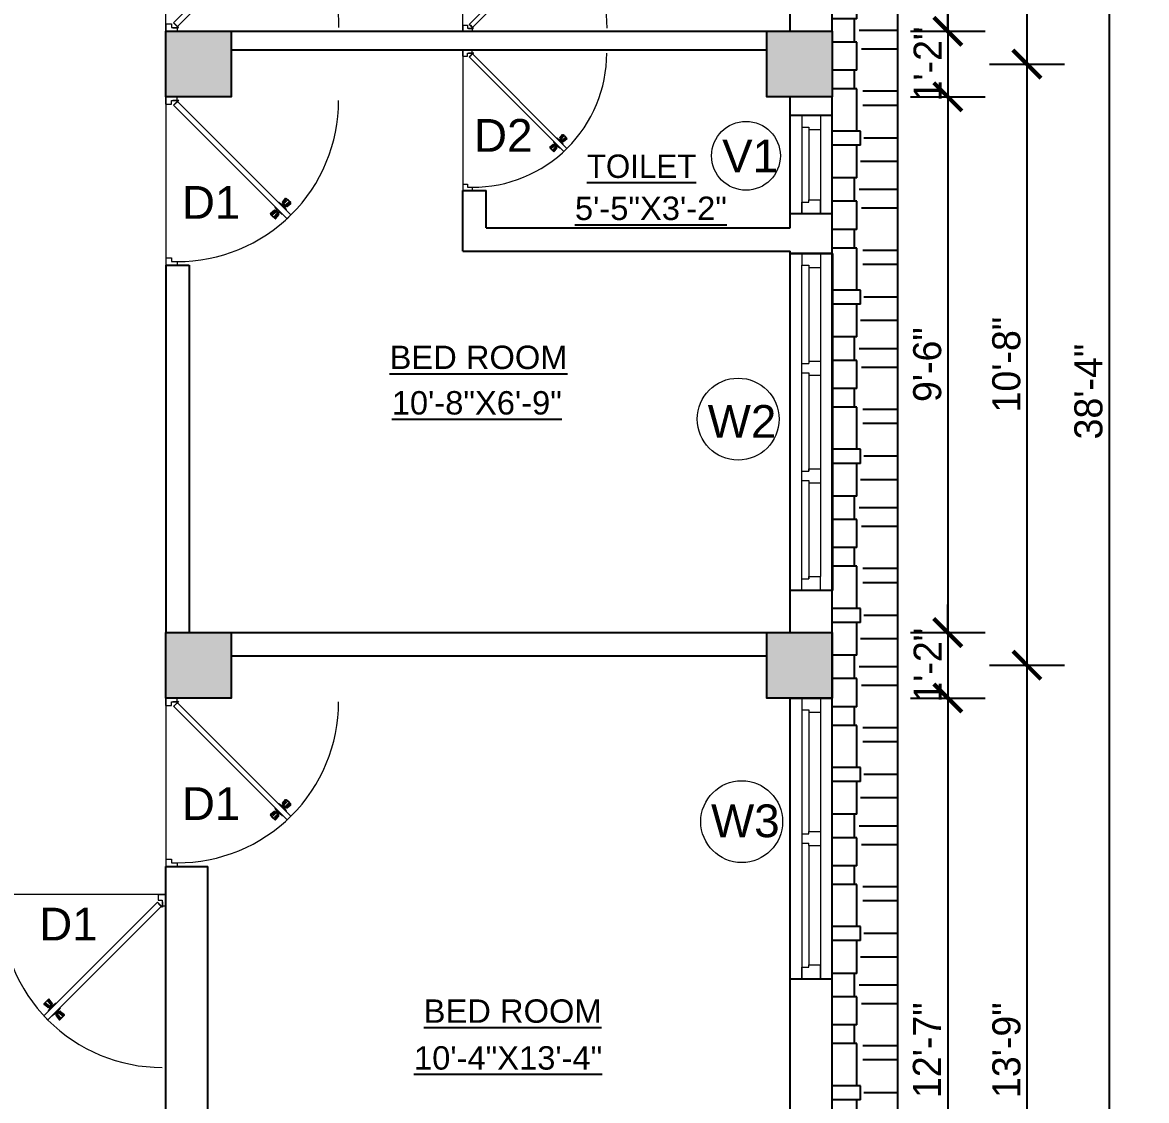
# Model space of a CAD drawing. Header units: inches. Extents: x 3672 to 10975, y -27382 to -746.
# Drawn here: x 8529.3 to 8769.5, y -24688.1 to -24457.7 of the extents above; entities that cross this region are included whole.
import ezdxf

# ---------------------------------------------------------------- set-up
doc = ezdxf.new("R2010")
doc.units = ezdxf.units.IN
doc.header["$LTSCALE"] = 17
doc.header["$MEASUREMENT"] = 0
for name, color, linetype, lineweight in [('25 BOT BAR', 12, 'Continuous', 25), ('DOOR & WIN', 1, 'Continuous', 25), ('OUTLINE', 1, 'Continuous', 25), ('PUERTAS', 7, 'Continuous', 9), ('TEXT', 231, 'Continuous', 20), ('WINDOW FRAME PLAN', 162, 'Continuous', 18)]:
    doc.layers.add(name, color=color, linetype=linetype, lineweight=lineweight)
doc.styles.add('ARCHITECTURE', font='stylu.ttf')
doc.styles.add('DIMTEXT', font='arial.ttf', dxfattribs={"height": 6})
doc.dimstyles.new('8 SCALE', dxfattribs={"dimscale": 0, "dimtxt": 6, "dimasz": 6, "dimexe": 8, "dimexo": 8, "dimgap": 1.25, "dimtad": 1, "dimdec": 0, "dimzin": 3, "dimdsep": 46, "dimlunit": 4, "dimtxsty": 'ARCHITECTURE', "dimblk": 'ARCHTICK', "dimcen": 8, "dimdle": 8, "dimclrd": 5, "dimclre": 5, "dimclrt": 7, "dimadec": 0, "dimazin": 0, "dimtfac": 0.75, "dimtdec": 0, "dimtix": 1, "dimtmove": 2, "dimatfit": 3, "dimldrblk": 'ARCHTICK', "dimfxl": 8, "dimfxlon": 1, "dimtolj": 1, "dimtzin": 0, "dimlwd": -1, "dimlwe": -1, "dimarcsym": 0})

# ---------------------------------------------------------------- blocks, each defined once
blk = doc.blocks.new('ffddd')
at = {"layer": 'DOOR & WIN'}
for p, q in [((-13345.31, -2388.07), (-13345.31, -2316.07)), ((-13336.31, -2316.07), (-13345.31, -2316.07)), ((-13336.31, -2316.07), (-13336.31, -2388.07)), ((-13336.31, -2388.07), (-13345.31, -2388.07)), ((-13336.31, -2388.07), (-13345.31, -2388.07))]:
    blk.add_line(p, q, dxfattribs=at)
at = {"layer": 'WINDOW FRAME PLAN'}
for p, q in [((-13342.81, -2316.07), (-13342.81, -2318.57)), ((-13338.81, -2316.07), (-13338.81, -2319.07)), ((-13342.81, -2385.57), (-13342.81, -2318.57)), ((-13342.81, -2318.57), (-13341.31, -2318.57)), ((-13341.31, -2318.57), (-13341.31, -2319.07)), ((-13341.31, -2319.07), (-13341.31, -2339.57)), ((-13341.31, -2319.07), (-13338.81, -2319.07)), ((-13338.81, -2319.07), (-13338.81, -2385.07)), ((-13342.81, -2339.57), (-13341.31, -2339.57)), ((-13341.31, -2339.07), (-13338.81, -2339.07)), ((-13342.81, -2341.57), (-13341.31, -2341.57)), ((-13341.31, -2341.57), (-13341.31, -2342.07)), ((-13341.31, -2341.57), (-13341.31, -2362.57)), ((-13341.31, -2342.07), (-13338.81, -2342.07)), ((-13342.81, -2362.57), (-13341.31, -2362.57)), ((-13341.31, -2362.07), (-13338.81, -2362.07)), ((-13341.31, -2362.57), (-13341.31, -2362.07)), ((-13342.81, -2364.57), (-13341.31, -2364.57)), ((-13341.31, -2364.57), (-13341.31, -2385.57)), ((-13341.31, -2365.07), (-13338.81, -2365.07)), ((-13342.81, -2388.07), (-13342.81, -2385.57)), ((-13342.81, -2385.57), (-13341.31, -2385.57)), ((-13341.31, -2385.07), (-13338.81, -2385.07)), ((-13341.31, -2385.57), (-13341.31, -2385.07)), ((-13338.81, -2388.07), (-13338.81, -2385.07))]:
    blk.add_line(p, q, dxfattribs=at)
blk = doc.blocks.new('3ft')
at = {"layer": 'PUERTAS', "color": 6}
for p, q in [((1.01, 2.52), (25.23, 26.74)), ((26.05, 25.92), (25.23, 26.74)), ((26.05, 25.92), (1.77, 1.64)), ((0.72, 1.52), (0.72, 2.44)), ((0.8, 1.52), (0.8, 2.41)), ((1.57, 1.84), (0.94, 2.47)), ((1.63, 1.89), (0.97, 2.55)), ((0, 2.4), (0, 0)), ((0.72, 2.4), (0, 2.4)), ((1.6, 0), (0, 0)), ((0.8, 1.52), (0.72, 1.52)), ((0.8, 1.2), (0.8, 1.52)), ((1.6, 1.2), (0.8, 1.2)), ((1.63, 1.89), (1.57, 1.84)), ((1.77, 1.64), (1.57, 1.84)), ((1.6, 0), (1.6, 1.2)), ((34.4, 0), (34.4, 1.2)), ((34.4, 1.2), (35.2, 1.2)), ((34.4, 0), (36, 0)), ((35.2, 1.2), (35.2, 2.4)), ((35.2, 2.4), (36, 2.4)), ((36, 0), (36, 2.4))]:
    blk.add_line(p, q, dxfattribs=at)
at = {"layer": 'PUERTAS', "color": 1}
for p, q in [((22.58, 26.7), (22.14, 26.26)), ((22.67, 26.73), (22.17, 26.23)), ((22.61, 26.67), (22.58, 26.7)), ((23.45, 25.91), (22.79, 26.73)), ((21.67, 25.73), (22.17, 26.23)), ((22.49, 24.95), (21.67, 25.61)), ((21.7, 25.82), (22.14, 26.26)), ((21.73, 25.79), (21.7, 25.82)), ((22.6, 24.96), (23.02, 25.38)), ((22.61, 24.25), (22.92, 24.72)), ((22.62, 24.13), (22.61, 24.14)), ((22.7, 25.07), (22.71, 25.06)), ((22.82, 25.06), (23.08, 25.32)), ((22.94, 24.95), (22.83, 25.07)), ((22.92, 24.72), (22.92, 24.72)), ((22.93, 24.94), (23.19, 25.21)), ((22.93, 24.84), (22.93, 24.83)), ((23.44, 25.81), (23.02, 25.38)), ((23.34, 25.58), (23.08, 25.32)), ((23.46, 25.47), (23.19, 25.21)), ((23.33, 25.7), (23.34, 25.69)), ((23.45, 25.46), (23.33, 25.57)), ((23.57, 25.47), (23.57, 25.47)), ((24.15, 25.79), (23.68, 25.48)), ((23.68, 25.48), (23.68, 25.48)), ((24.27, 25.78), (24.26, 25.79)), ((24.78, 24.15), (24.51, 23.89)), ((24.89, 24.03), (24.63, 23.77)), ((25.11, 24.14), (24.69, 23.71)), ((24.77, 24.14), (24.88, 24.03)), ((24.79, 24.38), (24.78, 24.37)), ((24.78, 24.26), (24.78, 24.26)), ((25.1, 24.84), (24.79, 24.38)), ((25, 24.03), (25, 24.03)), ((25.09, 24.96), (25.1, 24.95)), ((25.22, 24.14), (26.03, 23.48)), ((23.44, 23.31), (23.45, 23.3)), ((23.56, 23.3), (24.03, 23.61)), ((24.03, 23.61), (24.03, 23.62)), ((24.14, 23.62), (24.14, 23.62)), ((24.25, 23.62), (24.51, 23.89)), ((24.26, 23.29), (24.69, 23.71)), ((24.26, 23.63), (24.37, 23.52)), ((24.26, 23.18), (24.92, 22.37)), ((24.37, 23.52), (24.63, 23.77)), ((24.37, 23.4), (24.37, 23.4)), ((25.04, 22.36), (25.54, 22.86)), ((25.1, 22.42), (25.13, 22.39)), ((25.13, 22.39), (25.57, 22.83)), ((26.04, 23.37), (25.54, 22.86)), ((26.01, 23.27), (25.57, 22.83)), ((25.98, 23.3), (26.01, 23.27))]:
    blk.add_line(p, q, dxfattribs=at)
at = {"layer": 'PUERTAS', "color": 8}
for p, q in [((23.3, 25.66), (22.5, 26.56)), ((23.41, 25.77), (22.65, 26.71)), ((23.46, 25.83), (22.72, 26.75)), ((22.57, 24.94), (21.65, 25.68)), ((22.63, 24.99), (21.69, 25.75)), ((22.74, 25.1), (21.84, 25.9)), ((22.13, 26.28), (21.98, 26.13)), ((22.88, 25.24), (22.01, 26.06)), ((22.13, 26.28), (22.27, 26.42)), ((22.29, 26.41), (22.27, 26.42)), ((23.16, 25.52), (22.34, 26.39)), ((22.69, 24.32), (23.02, 24.83)), ((22.95, 24.96), (22.84, 25.07)), ((22.98, 24.99), (22.86, 25.1)), ((23.03, 25.04), (22.91, 25.15)), ((22.91, 24.53), (23.1, 24.91)), ((23.11, 25.12), (22.99, 25.23)), ((23.13, 24.76), (23.18, 24.99)), ((23.28, 25.3), (23.17, 25.41)), ((23.36, 25.37), (23.25, 25.49)), ((23.31, 24.94), (23.28, 25.08)), ((23.41, 25.43), (23.3, 25.54)), ((23.46, 25.09), (23.32, 25.13)), ((23.44, 25.45), (23.33, 25.56)), ((23.64, 25.27), (23.41, 25.22)), ((23.87, 25.49), (23.49, 25.3)), ((24.08, 25.71), (23.57, 25.38)), ((24.4, 24.15), (24.43, 24.01)), ((24.58, 24.33), (24.52, 24.1)), ((24.8, 24.56), (24.61, 24.18)), ((25.02, 24.77), (24.68, 24.26)), ((24.68, 24.05), (24.79, 23.94)), ((24.73, 24.1), (24.85, 23.99)), ((24.76, 24.13), (24.87, 24.02)), ((25.08, 24.1), (26.02, 23.34)), ((25.14, 24.15), (26.06, 23.41)), ((23.63, 23.38), (24.14, 23.72)), ((23.84, 23.6), (24.22, 23.79)), ((24.07, 23.82), (24.3, 23.88)), ((24.25, 24), (24.39, 23.97)), ((24.25, 23.26), (24.99, 22.34)), ((24.27, 23.64), (24.38, 23.53)), ((24.3, 23.67), (24.41, 23.56)), ((24.3, 23.32), (25.06, 22.38)), ((24.35, 23.72), (24.46, 23.61)), ((24.41, 23.43), (25.2, 22.53)), ((24.43, 23.8), (24.54, 23.69)), ((24.55, 23.57), (25.37, 22.7)), ((24.6, 23.97), (24.72, 23.86)), ((24.83, 23.85), (25.7, 23.03)), ((24.97, 23.99), (25.87, 23.2)), ((25.58, 22.82), (25.43, 22.67)), ((25.58, 22.82), (25.73, 22.97)), ((25.72, 22.98), (25.73, 22.97)), ((0, 0), (36, 0))]:
    blk.add_line(p, q, dxfattribs=at)
at = {"layer": 'PUERTAS', "color": 2}
for p, q in [((21.99, 26.11), (21.98, 26.13)), ((25.42, 22.68), (25.43, 22.67))]:
    blk.add_line(p, q, dxfattribs=at)
at = {"layer": 'PUERTAS', "color": 6}
for radius in [0.155, 0.0752]:
    blk.add_circle((0.82, 2.56), radius, dxfattribs=at)
blk.add_arc((0.82, 2.56), 34.38, 359.7285, 90.0333, dxfattribs=at)
at = {"layer": 'PUERTAS', "color": 1}
for centre, start, end in [((22.73, 26.68), 38.9236, 135), ((22.54, 25.01), 231.0764, 315), ((22.67, 24.2), 135, 225), ((22.77, 25.12), 225, 315), ((22.99, 24.89), 135, 219.7428), ((22.87, 24.78), 315, 39.7428), ((23.28, 25.63), 315, 45), ((23.39, 25.86), 315, 38.9236), ((23.51, 25.41), 50.2572, 135), ((23.62, 25.53), 230.2572, 315), ((24.2, 25.73), 45, 135), ((24.84, 24.31), 135, 219.7428), ((24.72, 24.21), 315, 39.7428), ((24.94, 23.98), 45, 135), ((25.04, 24.89), 315, 45), ((25.17, 24.08), 51.0764, 135), ((23.51, 23.36), 225, 315), ((24.09, 23.56), 50.2572, 135), ((24.2, 23.68), 230.2572, 315), ((24.32, 23.23), 135, 218.9236), ((24.42, 23.46), 135, 225), ((24.98, 22.42), 218.9236, 315), ((25.98, 23.42), 315, 51.0764)]:
    blk.add_arc(centre, 0.08, start, end, dxfattribs=at)
blk = doc.blocks.new('*U2796')
at = {"color": 3, "xscale": -1}
blk.add_blockref('3ft', (42, 0), dxfattribs=at)
blk = doc.blocks.new("5'")
at = {"layer": 'WINDOW FRAME PLAN'}
for p, q in [((10026.35, -7897.24), (10086.35, -7897.24)), ((10026.35, -7897.24), (10026.35, -7901.24)), ((10026.35, -7897.24), (10029.35, -7897.24)), ((10029.35, -7899.74), (10029.35, -7897.24)), ((10054.85, -7899.74), (10054.85, -7897.24)), ((10054.85, -7897.24), (10057.85, -7897.24)), ((10057.85, -7899.74), (10057.85, -7897.24)), ((10086.35, -7897.24), (10083.35, -7897.24)), ((10083.35, -7899.74), (10083.35, -7897.24)), ((10086.35, -7897.24), (10086.35, -7901.24)), ((10026.35, -7901.24), (10086.35, -7901.24)), ((10026.35, -7901.24), (10028.85, -7901.24)), ((10028.85, -7901.24), (10028.85, -7899.74)), ((10028.85, -7899.74), (10029.35, -7899.74)), ((10029.35, -7899.74), (10054.85, -7899.74)), ((10055.35, -7899.74), (10054.85, -7899.74)), ((10055.35, -7901.24), (10055.35, -7899.74)), ((10057.35, -7901.24), (10057.35, -7899.74)), ((10057.85, -7899.74), (10057.35, -7899.74)), ((10057.85, -7899.74), (10083.35, -7899.74)), ((10083.85, -7899.74), (10083.35, -7899.74)), ((10083.85, -7901.24), (10083.85, -7899.74)), ((10086.35, -7901.24), (10083.85, -7901.24))]:
    blk.add_line(p, q, dxfattribs=at)
blk = doc.blocks.new('2ft6in')
at = {"layer": 'PUERTAS', "color": 2}
for p, q in [((0.84, 2.1), (21.02, 22.28)), ((18.33, 21.76), (18.31, 21.77)), ((21.71, 21.6), (21.02, 22.28)), ((21.71, 21.6), (1.47, 1.37)), ((21.18, 18.9), (21.2, 18.89)), ((0, 2), (0, 0)), ((0.6, 2), (0, 2)), ((1.33, 0), (0, 0)), ((0.6, 1.26), (0.6, 2.04)), ((0.67, 1.26), (0.6, 1.26)), ((0.67, 1.26), (0.67, 2.01)), ((0.67, 1), (0.67, 1.26)), ((1.33, 1), (0.67, 1)), ((1.31, 1.53), (0.79, 2.06)), ((1.36, 1.58), (0.81, 2.12)), ((1.36, 1.58), (1.31, 1.53)), ((1.47, 1.37), (1.31, 1.53)), ((1.33, 0), (1.33, 1)), ((28.67, 0), (28.67, 1)), ((28.67, 1), (29.33, 1)), ((28.67, 0), (30, 0)), ((29.33, 1), (29.33, 2)), ((29.33, 2), (30, 2)), ((30, 0), (30, 2))]:
    blk.add_line(p, q, dxfattribs=at)
at = {"layer": 'PUERTAS', "color": 1}
for p, q in [((18.06, 21.44), (18.48, 21.86)), ((18.08, 21.51), (18.45, 21.88)), ((18.82, 22.25), (18.45, 21.88)), ((18.9, 22.28), (18.48, 21.86)), ((18.84, 22.23), (18.82, 22.25)), ((19.54, 21.59), (18.99, 22.27)), ((18.74, 20.79), (18.06, 21.34)), ((18.11, 21.49), (18.08, 21.51)), ((18.83, 20.8), (19.18, 21.15)), ((18.84, 20.21), (19.1, 20.6)), ((18.85, 20.11), (18.84, 20.12)), ((18.92, 20.89), (18.93, 20.88)), ((19.02, 20.88), (19.24, 21.1)), ((19.12, 20.8), (19.03, 20.89)), ((19.1, 20.7), (19.11, 20.69)), ((19.1, 20.6), (19.1, 20.6)), ((19.11, 20.79), (19.33, 21.01)), ((19.54, 21.5), (19.18, 21.15)), ((19.45, 21.31), (19.24, 21.1)), ((19.55, 21.22), (19.33, 21.01)), ((19.45, 21.41), (19.45, 21.41)), ((19.54, 21.22), (19.45, 21.31)), ((19.53, 19.43), (19.54, 19.42)), ((19.64, 21.23), (19.64, 21.23)), ((19.64, 19.42), (20.02, 19.67)), ((19.74, 21.24), (19.73, 21.23)), ((20.12, 21.49), (19.74, 21.24)), ((20.02, 19.67), (20.03, 19.68)), ((20.12, 19.68), (20.12, 19.68)), ((20.21, 19.69), (20.43, 19.9)), ((20.22, 21.48), (20.22, 21.49)), ((20.22, 19.41), (20.57, 19.76)), ((20.22, 19.69), (20.31, 19.6)), ((20.22, 19.32), (20.76, 18.64)), ((20.31, 19.6), (20.52, 19.81)), ((20.31, 19.5), (20.31, 19.5)), ((20.65, 20.12), (20.43, 19.9)), ((20.74, 20.03), (20.52, 19.81)), ((20.93, 20.11), (20.57, 19.76)), ((20.64, 20.11), (20.73, 20.02)), ((20.66, 20.31), (20.65, 20.31)), ((20.65, 20.21), (20.65, 20.22)), ((20.91, 20.7), (20.66, 20.31)), ((20.84, 20.02), (20.83, 20.03)), ((20.91, 20.8), (20.91, 20.79)), ((21.02, 20.12), (21.7, 19.57)), ((21.7, 19.47), (21.28, 19.05)), ((21.67, 19.4), (21.31, 19.03)), ((21.65, 19.42), (21.67, 19.4)), ((20.86, 18.63), (21.28, 19.05)), ((20.91, 18.68), (20.94, 18.66)), ((20.94, 18.66), (21.31, 19.03))]:
    blk.add_line(p, q, dxfattribs=at)
at = {"layer": 'PUERTAS', "color": 8}
for p, q in [((18.44, 21.9), (18.31, 21.77)), ((19.07, 21.03), (18.34, 21.72)), ((18.44, 21.9), (18.56, 22.02)), ((18.58, 22.01), (18.56, 22.02)), ((19.3, 21.26), (18.61, 22)), ((19.42, 21.38), (18.75, 22.14)), ((19.51, 21.48), (18.88, 22.26)), ((19.55, 21.53), (18.93, 22.3)), ((18.81, 20.78), (18.04, 21.4)), ((18.86, 20.83), (18.08, 21.46)), ((18.95, 20.92), (18.2, 21.58)), ((18.91, 20.27), (19.19, 20.69)), ((19.13, 20.8), (19.03, 20.9)), ((19.15, 20.82), (19.05, 20.92)), ((19.09, 20.44), (19.25, 20.76)), ((19.19, 20.87), (19.1, 20.96)), ((19.25, 20.93), (19.16, 21.02)), ((19.28, 20.63), (19.32, 20.83)), ((19.4, 21.08), (19.31, 21.17)), ((19.47, 21.15), (19.38, 21.24)), ((19.43, 20.78), (19.4, 20.9)), ((19.51, 21.19), (19.42, 21.28)), ((19.55, 20.91), (19.43, 20.94)), ((19.53, 21.21), (19.44, 21.3)), ((19.7, 21.06), (19.51, 21.01)), ((19.89, 21.24), (19.58, 21.08)), ((20.07, 21.42), (19.64, 21.15)), ((19.69, 19.49), (20.12, 19.76)), ((19.87, 19.67), (20.18, 19.83)), ((20.06, 19.85), (20.25, 19.9)), ((20.21, 20), (20.33, 19.97)), ((20.21, 19.38), (20.83, 18.61)), ((20.23, 19.7), (20.32, 19.61)), ((20.25, 19.72), (20.34, 19.63)), ((20.25, 19.43), (20.88, 18.65)), ((20.29, 19.76), (20.38, 19.67)), ((20.33, 20.13), (20.36, 20.01)), ((20.34, 19.53), (21, 18.77)), ((20.36, 19.83), (20.45, 19.74)), ((20.48, 20.28), (20.44, 20.08)), ((20.46, 19.64), (21.14, 18.91)), ((20.5, 19.98), (20.6, 19.89)), ((20.67, 20.47), (20.51, 20.15)), ((20.85, 20.64), (20.57, 20.22)), ((20.57, 20.04), (20.66, 19.95)), ((20.61, 20.09), (20.7, 19.99)), ((20.63, 20.11), (20.72, 20.01)), ((20.69, 19.87), (21.42, 19.19)), ((20.81, 19.99), (21.56, 19.33)), ((20.9, 20.08), (21.68, 19.45)), ((20.95, 20.13), (21.72, 19.51)), ((21.32, 19.01), (21.2, 18.89)), ((21.32, 19.01), (21.44, 19.14)), ((21.43, 19.15), (21.44, 19.14)), ((0, 0), (30, 0))]:
    blk.add_line(p, q, dxfattribs=at)
at = {"layer": 'PUERTAS', "color": 2}
for radius in [0.129, 0.0627]:
    blk.add_circle((0.68, 2.14), radius, dxfattribs=at)
at = {"layer": 'PUERTAS', "color": 8}
blk.add_arc((0.68, 2.14), 28.65, 359.7285, 90.0333, dxfattribs=at)
at = {"layer": 'PUERTAS', "color": 1}
for centre, start, end in [((18.94, 22.23), 38.9236, 135), ((18.78, 20.84), 231.0764, 315), ((18.89, 20.16), 135, 225), ((18.97, 20.93), 225, 315), ((19.16, 20.74), 135, 219.7428), ((19.06, 20.65), 315, 39.7428), ((19.4, 21.36), 315, 45), ((19.49, 21.55), 315, 38.9236), ((19.59, 19.47), 225, 315), ((19.6, 21.18), 50.2572, 135), ((19.68, 21.28), 230.2572, 315), ((20.07, 19.63), 50.2572, 135), ((20.17, 21.44), 45, 135), ((20.16, 19.73), 230.2572, 315), ((20.27, 19.36), 135, 218.9236), ((20.35, 19.55), 135, 225), ((20.7, 20.26), 135, 219.7428), ((20.6, 20.17), 315, 39.7428), ((20.78, 19.98), 45, 135), ((20.87, 20.75), 315, 45), ((20.98, 20.07), 51.0764, 135), ((21.65, 19.52), 315, 51.0764), ((20.82, 18.68), 218.9236, 315)]:
    blk.add_arc(centre, 0.0667, start, end, dxfattribs=at)
blk = doc.blocks.new('*U2794')
at = {"color": 3, "xscale": -1}
blk.add_blockref('2ft6in', (42, 0), dxfattribs=at)
blk = doc.blocks.new('_ArchTick')
at = {"color": 0, "linetype": 'ByBlock', "const_width": 0.15}
blk.add_lwpolyline([(-0.5, -0.5), (0.5, 0.5)], dxfattribs=at)
blk = doc.blocks.new('*D3255')
at = {"layer": '25 BOT BAR', "color": 5, "transparency": 16777216}
for p, q in [((8727.04, -24312.59), (8727.04, -24467.59)), ((8719.04, -24320.59), (8735.04, -24320.59)), ((8719.04, -24459.59), (8735.04, -24459.59))]:
    blk.add_line(p, q, dxfattribs=at)
at = {"layer": 'Defpoints', "color": 0, "transparency": 16777216}
for p in [(8702.35, -24320.59), (8702.35, -24459.59), (8727.04, -24459.59)]:
    blk.add_point(p, dxfattribs=at)
at = {"layer": '25 BOT BAR', "color": 5, "transparency": 16777216, "xscale": 6, "yscale": 6, "zscale": 6}
for p, rotation in [((8727.04, -24320.59), 90), ((8727.04, -24459.59), 270)]:
    blk.add_blockref('_ArchTick', p, dxfattribs=dict(at, rotation=rotation))
at = {"layer": '25 BOT BAR', "color": 7, "transparency": 16777216, "insert": (8722.57, -24390.09), "char_height": 6, "attachment_point": 5, "rotation": 90, "style": 'ARCHITECTURE'}
blk.add_mtext('\\A1;11\'-7"', dxfattribs=at)
blk = doc.blocks.new('*D3256')
at = {"layer": '25 BOT BAR', "color": 5, "transparency": 16777216}
for p, q in [((8727.04, -24459.59), (8727.04, -24453.59)), ((8719.04, -24459.59), (8735.04, -24459.59)), ((8727.04, -24459.59), (8727.04, -24473.59)), ((8719.04, -24473.59), (8735.04, -24473.59)), ((8727.04, -24473.59), (8727.04, -24479.59))]:
    blk.add_line(p, q, dxfattribs=at)
at = {"layer": 'Defpoints', "color": 0, "transparency": 16777216}
for p in [(8702.35, -24459.59), (8702.35, -24473.59), (8727.04, -24473.59)]:
    blk.add_point(p, dxfattribs=at)
at = {"layer": '25 BOT BAR', "color": 5, "transparency": 16777216, "xscale": 6, "yscale": 6, "zscale": 6}
for p, rotation in [((8727.04, -24459.59), 270), ((8727.04, -24473.59), 90)]:
    blk.add_blockref('_ArchTick', p, dxfattribs=dict(at, rotation=rotation))
at = {"layer": '25 BOT BAR', "color": 7, "transparency": 16777216, "insert": (8722.73, -24466.59), "char_height": 6, "attachment_point": 5, "rotation": 90, "style": 'ARCHITECTURE'}
blk.add_mtext('\\A1;1\'-2"', dxfattribs=at)
blk = doc.blocks.new('*D3257')
at = {"layer": '25 BOT BAR', "color": 5, "transparency": 16777216}
for p, q in [((8727.04, -24465.59), (8727.04, -24596.07)), ((8719.04, -24473.59), (8735.04, -24473.59)), ((8719.04, -24588.07), (8735.04, -24588.07))]:
    blk.add_line(p, q, dxfattribs=at)
at = {"layer": 'Defpoints', "color": 0, "transparency": 16777216}
for p in [(8702.35, -24473.59), (8702.35, -24588.07), (8727.04, -24588.07)]:
    blk.add_point(p, dxfattribs=at)
at = {"layer": '25 BOT BAR', "color": 5, "transparency": 16777216, "xscale": 6, "yscale": 6, "zscale": 6}
for p, rotation in [((8727.04, -24473.59), 90), ((8727.04, -24588.07), 270)]:
    blk.add_blockref('_ArchTick', p, dxfattribs=dict(at, rotation=rotation))
at = {"layer": '25 BOT BAR', "color": 7, "transparency": 16777216, "insert": (8722.67, -24530.83), "char_height": 6, "attachment_point": 5, "rotation": 90, "style": 'ARCHITECTURE'}
blk.add_mtext('\\A1;9\'-6"', dxfattribs=at)
blk = doc.blocks.new('*D3258')
at = {"layer": '25 BOT BAR', "color": 5, "transparency": 16777216}
for p, q in [((8727.04, -24588.07), (8727.04, -24582.07)), ((8719.04, -24588.07), (8735.04, -24588.07)), ((8727.04, -24588.07), (8727.04, -24602.07)), ((8719.04, -24602.07), (8735.04, -24602.07)), ((8727.04, -24602.07), (8727.04, -24608.07))]:
    blk.add_line(p, q, dxfattribs=at)
at = {"layer": 'Defpoints', "color": 0, "transparency": 16777216}
for p in [(8702.35, -24588.07), (8702.35, -24602.07), (8727.04, -24602.07)]:
    blk.add_point(p, dxfattribs=at)
at = {"layer": '25 BOT BAR', "color": 5, "transparency": 16777216, "xscale": 6, "yscale": 6, "zscale": 6}
for p, rotation in [((8727.04, -24588.07), 270), ((8727.04, -24602.07), 90)]:
    blk.add_blockref('_ArchTick', p, dxfattribs=dict(at, rotation=rotation))
at = {"layer": '25 BOT BAR', "color": 7, "transparency": 16777216, "insert": (8722.73, -24595.07), "char_height": 6, "attachment_point": 5, "rotation": 90, "style": 'ARCHITECTURE'}
blk.add_mtext('\\A1;1\'-2"', dxfattribs=at)
blk = doc.blocks.new('*D3259')
at = {"layer": '25 BOT BAR', "color": 5, "transparency": 16777216}
for p, q in [((8727.04, -24594.07), (8727.04, -24760.59)), ((8719.04, -24602.07), (8735.04, -24602.07)), ((8719.04, -24752.59), (8735.04, -24752.59))]:
    blk.add_line(p, q, dxfattribs=at)
at = {"layer": 'Defpoints', "color": 0, "transparency": 16777216}
for p in [(8702.35, -24602.07), (8702.35, -24752.59), (8727.04, -24752.59)]:
    blk.add_point(p, dxfattribs=at)
at = {"layer": '25 BOT BAR', "color": 5, "transparency": 16777216, "xscale": 6, "yscale": 6, "zscale": 6}
for p, rotation in [((8727.04, -24602.07), 90), ((8727.04, -24752.59), 270)]:
    blk.add_blockref('_ArchTick', p, dxfattribs=dict(at, rotation=rotation))
at = {"layer": '25 BOT BAR', "color": 7, "transparency": 16777216, "insert": (8722.57, -24677.33), "char_height": 6, "attachment_point": 5, "rotation": 90, "style": 'ARCHITECTURE'}
blk.add_mtext('\\A1;12\'-7"', dxfattribs=at)
blk = doc.blocks.new('*D3262')
at = {"layer": '25 BOT BAR', "color": 5, "transparency": 16777216}
for p, q in [((8743.96, -24305.59), (8743.96, -24474.59)), ((8735.96, -24313.59), (8751.96, -24313.59)), ((8735.96, -24466.59), (8751.96, -24466.59))]:
    blk.add_line(p, q, dxfattribs=at)
at = {"layer": 'Defpoints', "color": 0, "transparency": 16777216}
for p in [(8695.35, -24313.59), (8695.35, -24466.59), (8743.96, -24466.59)]:
    blk.add_point(p, dxfattribs=at)
at = {"layer": '25 BOT BAR', "color": 5, "transparency": 16777216, "xscale": 6, "yscale": 6, "zscale": 6}
for p, rotation in [((8743.96, -24313.59), 90), ((8743.96, -24466.59), 270)]:
    blk.add_blockref('_ArchTick', p, dxfattribs=dict(at, rotation=rotation))
at = {"layer": '25 BOT BAR', "color": 7, "transparency": 16777216, "insert": (8739.61, -24390.09), "char_height": 6, "attachment_point": 5, "rotation": 90, "style": 'ARCHITECTURE'}
blk.add_mtext('\\A1;12\'-9"', dxfattribs=at)
blk = doc.blocks.new('*D3263')
at = {"layer": '25 BOT BAR', "color": 5, "transparency": 16777216}
for p, q in [((8743.96, -24458.59), (8743.96, -24603.07)), ((8735.96, -24466.59), (8751.96, -24466.59)), ((8735.96, -24595.07), (8751.96, -24595.07))]:
    blk.add_line(p, q, dxfattribs=at)
at = {"layer": 'Defpoints', "color": 0, "transparency": 16777216}
for p in [(8695.35, -24466.59), (8695.35, -24595.07), (8743.96, -24595.07)]:
    blk.add_point(p, dxfattribs=at)
at = {"layer": '25 BOT BAR', "color": 5, "transparency": 16777216, "xscale": 6, "yscale": 6, "zscale": 6}
for p, rotation in [((8743.96, -24466.59), 90), ((8743.96, -24595.07), 270)]:
    blk.add_blockref('_ArchTick', p, dxfattribs=dict(at, rotation=rotation))
at = {"layer": '25 BOT BAR', "color": 7, "transparency": 16777216, "insert": (8739.58, -24530.83), "char_height": 6, "attachment_point": 5, "rotation": 90, "style": 'ARCHITECTURE'}
blk.add_mtext('\\A1;10\'-8"', dxfattribs=at)
blk = doc.blocks.new('*D3264')
at = {"layer": '25 BOT BAR', "color": 5, "transparency": 16777216}
for p, q in [((8743.96, -24587.07), (8743.96, -24767.59)), ((8735.96, -24595.07), (8751.96, -24595.07)), ((8735.96, -24759.59), (8751.96, -24759.59))]:
    blk.add_line(p, q, dxfattribs=at)
at = {"layer": 'Defpoints', "color": 0, "transparency": 16777216}
for p in [(8695.35, -24595.07), (8695.35, -24759.59), (8743.96, -24759.59)]:
    blk.add_point(p, dxfattribs=at)
at = {"layer": '25 BOT BAR', "color": 5, "transparency": 16777216, "xscale": 6, "yscale": 6, "zscale": 6}
for p, rotation in [((8743.96, -24595.07), 90), ((8743.96, -24759.59), 270)]:
    blk.add_blockref('_ArchTick', p, dxfattribs=dict(at, rotation=rotation))
at = {"layer": '25 BOT BAR', "color": 7, "transparency": 16777216, "insert": (8739.6, -24677.33), "char_height": 6, "attachment_point": 5, "rotation": 90, "style": 'ARCHITECTURE'}
blk.add_mtext('\\A1;13\'-9"', dxfattribs=at)
blk = doc.blocks.new('*D3265')
at = {"layer": '25 BOT BAR', "color": 5, "transparency": 16777216}
for p, q in [((8761.51, -24298.59), (8761.51, -24774.59)), ((8753.51, -24306.59), (8769.51, -24306.59)), ((8753.51, -24766.59), (8769.51, -24766.59))]:
    blk.add_line(p, q, dxfattribs=at)
at = {"layer": 'Defpoints', "color": 0, "transparency": 16777216}
for p in [(8702.35, -24306.59), (8702.35, -24766.59), (8761.51, -24766.59)]:
    blk.add_point(p, dxfattribs=at)
at = {"layer": '25 BOT BAR', "color": 5, "transparency": 16777216, "xscale": 6, "yscale": 6, "zscale": 6}
for p, rotation in [((8761.51, -24306.59), 90), ((8761.51, -24766.59), 270)]:
    blk.add_blockref('_ArchTick', p, dxfattribs=dict(at, rotation=rotation))
at = {"layer": '25 BOT BAR', "color": 7, "transparency": 16777216, "insert": (8757.13, -24536.59), "char_height": 6, "attachment_point": 5, "rotation": 90, "style": 'ARCHITECTURE'}
blk.add_mtext('\\A1;38\'-4"', dxfattribs=at)

msp = doc.modelspace()

# ---------------------------------------------------------------- hatches: boundary and pattern name
at = {"layer": 'DOOR & WIN'}
h = msp.add_hatch(color=256, dxfattribs=at)
h.dxf.hatch_style = 1
h.paths.add_polyline_path([(8573.89, -24459.59), (8559.89, -24459.59), (8559.89, -24473.59), (8573.89, -24473.59)])
h = msp.add_hatch(color=256, dxfattribs=at)
h.dxf.hatch_style = 1
h.paths.add_polyline_path([(8702.35, -24459.59), (8688.35, -24459.59), (8688.35, -24473.59), (8702.35, -24473.59)])
h = msp.add_hatch(color=256, dxfattribs=at)
h.dxf.hatch_style = 1
h.paths.add_polyline_path([(8573.89, -24588.07), (8559.89, -24588.07), (8559.89, -24602.07), (8573.89, -24602.07)])
h = msp.add_hatch(color=256, dxfattribs=at)
h.dxf.hatch_style = 1
h.paths.add_polyline_path([(8702.35, -24588.07), (8688.35, -24588.07), (8688.35, -24602.07), (8702.35, -24602.07)])
at = {"layer": 'OUTLINE'}
h = msp.add_hatch(dxfattribs=at)
h.set_pattern_fill('AR-RSHKE', color=8, angle=90)
h.set_pattern_definition([(90, (-1768.396, -5912.43), (-12, 25.5), [6, -5, 7, -3, 9, -4]), (90, (-1768.896, -5906.43), (-12, 25.5), [5, -19, 4, -6]), (90, (-1767.646, -5894.43), (-12, 25.5), [3, -31]), (180, (-1768.396, -5912.4304), (-12, -8.5), [11.5, -36.5]), (180, (-1768.396, -5906.4304), (-12, -8.5), [11.25, -36.75]), (180, (-1768.396, -5901.4304), (-12, -8.5), [10.5, -37.5]), (180, (-1767.646, -5894.4304), (-12, -8.5), [11.5, -36.5]), (180, (-1767.646, -5891.4304), (-12, -8.5), [11.5, -36.5]), (180, (-1768.396, -5882.4304), (-12, -8.5), [11, -37])])
h.paths.add_polyline_path([(8716.35, -24306.59), (8702.35, -24306.59), (8702.35, -24320.59), (8702.35, -24459.59), (8702.35, -24473.59), (8702.35, -24808.59), (8716.35, -24808.59)])

# ---------------------------------------------------------------- linework, layer by layer
at = {"layer": '25 BOT BAR'}
for p, q in [((8702.35, -24477.59), (8693.35, -24477.59)), ((8623.35, -24506.59), (8623.35, -24493.59)), ((8623.35, -24493.59), (8628.35, -24493.59)), ((8628.35, -24501.59), (8628.35, -24493.59)), ((8702.35, -24498.59), (8693.35, -24498.59)), ((8559.89, -24509.59), (8559.89, -24588.07)), ((8559.89, -24509.59), (8564.89, -24509.59)), ((8564.89, -24509.59), (8564.89, -24588.07)), ((8573.89, -24588.07), (8688.35, -24588.07)), ((8573.89, -24593.07), (8688.35, -24593.07)), ((8693.35, -24602.07), (8702.35, -24602.07)), ((8559.89, -24638.07), (8568.89, -24638.07)), ((8693.35, -24662.07), (8702.35, -24662.07))]:
    msp.add_line(p, q, dxfattribs=at)
at = {"layer": 'DOOR & WIN'}
for p, q in [((8702.35, -24459.59), (8702.35, -24306.59)), ((8716.35, -24808.59), (8716.35, -24306.59)), ((8693.35, -24459.59), (8693.35, -24425.59)), ((8573.89, -24459.59), (8688.35, -24459.59)), ((8573.89, -24463.59), (8688.35, -24463.59)), ((8693.35, -24501.59), (8693.35, -24473.59)), ((8702.35, -24766.59), (8702.35, -24473.59)), ((8628.35, -24501.59), (8693.35, -24501.59)), ((8623.35, -24506.59), (8693.35, -24506.59)), ((8693.35, -24588.07), (8693.35, -24506.59)), ((8693.35, -24752.59), (8693.35, -24602.07)), ((8559.89, -24644.07), (8559.89, -24638.07)), ((8568.89, -24752.59), (8568.89, -24638.07)), ((8559.89, -24752.59), (8559.89, -24644.07))]:
    msp.add_line(p, q, dxfattribs=at)
at = {"layer": 'OUTLINE'}
msp.add_line((8693.35, -24507.07), (8702.35, -24507.07), dxfattribs=at)
for points in [[(8559.89, -24459.59), (8573.89, -24459.59), (8573.89, -24473.59), (8559.89, -24473.59)], [(8688.35, -24459.59), (8702.35, -24459.59), (8702.35, -24473.59), (8688.35, -24473.59)], [(8559.89, -24588.07), (8573.89, -24588.07), (8573.89, -24602.07), (8559.89, -24602.07)], [(8688.35, -24588.07), (8702.35, -24588.07), (8702.35, -24602.07), (8688.35, -24602.07)]]:
    msp.add_lwpolyline(points, close=True, dxfattribs=at)
at = {"layer": 'TEXT'}
for centre, radius in [((8683.9, -24486.2), 7.35), ((8682.22, -24542.46), 8.75), ((8682.99, -24628.48), 8.75)]:
    msp.add_circle(centre, radius, dxfattribs=at)
at = {"layer": 'WINDOW FRAME PLAN'}
for p, q in [((8695.85, -24477.59), (8695.85, -24498.59)), ((8695.85, -24477.59), (8695.85, -24480.09)), ((8699.85, -24477.59), (8699.85, -24498.59)), ((8699.85, -24477.59), (8699.85, -24480.59)), ((8695.85, -24480.09), (8697.35, -24480.09)), ((8697.35, -24480.09), (8697.35, -24480.59)), ((8697.35, -24480.59), (8697.35, -24495.59)), ((8697.35, -24480.59), (8699.85, -24480.59)), ((8695.85, -24498.59), (8695.85, -24496.09)), ((8695.85, -24496.09), (8697.35, -24496.09)), ((8697.35, -24495.59), (8699.85, -24495.59)), ((8697.35, -24496.09), (8697.35, -24495.59)), ((8699.85, -24498.59), (8699.85, -24495.59))]:
    msp.add_line(p, q, dxfattribs=at)

# ---------------------------------------------------------------- block references
at = {"layer": '25 BOT BAR', "rotation": 270}
msp.add_blockref("5'", (16597.09, -14575.72), dxfattribs=at)
at = {"layer": 'DOOR & WIN', "rotation": 270}
for name, p in [('*U2796', (8559.89, -24417.59)), ('*U2794', (8623.35, -24417.59))]:
    msp.add_blockref(name, p, dxfattribs=at)
at = {"layer": 'DOOR & WIN', "xscale": -1}
for name, p, rotation in [('*U2794', (8623.35, -24505.59), 270), ('*U2796', (8559.89, -24515.59), 270), ('*U2796', (8559.89, -24644.07), 270), ('*U2796', (8517.89, -24644.07), 180)]:
    msp.add_blockref(name, p, dxfattribs=dict(at, rotation=rotation))
at = {"layer": 'OUTLINE'}
msp.add_blockref('ffddd', (22038.67, -22191.01), dxfattribs=at)

# ---------------------------------------------------------------- texts
at = {"layer": 'DOOR & WIN', "char_height": 5, "attachment_point": 5}
for s, insert in [('{\\L\\C7;TOILET}', (8661.58, -24488.46)), ('{\\fArial TUR|b0|i0|c0|p34;\\L\\C7;5\'-5"X3\'-2"}', (8663.58, -24497.46)), ('{\\fArial TUR|b0|i0|c0|p34;\\L\\C7;BED ROOM}', (8626.74, -24529.3)), ('{\\fArial TUR|b0|i0|c0|p34;\\L\\C7;10\'-8"X6\'-9"}', (8626.36, -24539.02)), ('{\\fArial TUR|b0|i0|c162|p34;\\L\\C7; \\fArial TUR|b0|i0|c0|p34;BED \\fArial TUR|b0|i0|c162|p34;ROOM}', (8633.06, -24669)), ('{\\fArial TUR|b0|i0|c0|p34;\\L\\C7;10\'-4"X13\'-4"}', (8633.06, -24679.01))]:
    msp.add_mtext(s, dxfattribs=dict(at, insert=insert))
at = {"layer": 'TEXT', "style": 'DIMTEXT'}
for s, p in [('D2', (8625.77, -24485.34)), ('V1', (8678.8, -24489.72)), ('D1', (8563.33, -24499.65)), ('D1', (8563.33, -24628.13)), ('W3', (8676.43, -24631.81)), ('D1', (8532.82, -24653.88))]:
    msp.add_text(s, height=7, dxfattribs=at).set_placement(p)
msp.add_text('W2', height=7, rotation=360, dxfattribs=at).set_placement((8675.72, -24546.46))

# ---------------------------------------------------------------- dimensions: what is measured, and where the dimension line sits
at = {"layer": '25 BOT BAR'}
for base, p1, p2, picture, middle in [((8761.51, -24766.59), (8702.35, -24306.59), (8702.35, -24766.59), '*D3265', (8757.13, -24536.59)), ((8743.96, -24466.59), (8695.35, -24313.59), (8695.35, -24466.59), '*D3262', (8739.61, -24390.09)), ((8727.04, -24459.59), (8702.35, -24320.59), (8702.35, -24459.59), '*D3255', (8722.57, -24390.09)), ((8727.04, -24473.59), (8702.35, -24459.59), (8702.35, -24473.59), '*D3256', (8722.73, -24466.59)), ((8743.96, -24595.07), (8695.35, -24466.59), (8695.35, -24595.07), '*D3263', (8739.58, -24530.83)), ((8727.04, -24588.07), (8702.35, -24473.59), (8702.35, -24588.07), '*D3257', (8722.67, -24530.83)), ((8727.04, -24602.07), (8702.35, -24588.07), (8702.35, -24602.07), '*D3258', (8722.73, -24595.07)), ((8743.96, -24759.59), (8695.35, -24595.07), (8695.35, -24759.59), '*D3264', (8739.6, -24677.33)), ((8727.04, -24752.59), (8702.35, -24602.07), (8702.35, -24752.59), '*D3259', (8722.57, -24677.33))]:
    dim = msp.add_linear_dim(base=base, p1=p1, p2=p2, angle=90, dimstyle='8 SCALE', override={"dimscale": 1}, dxfattribs=at)
    dim.commit()
    dim.dimension.update_dxf_attribs({"geometry": picture, "text_midpoint": middle})

doc.saveas('drawing.dxf')
